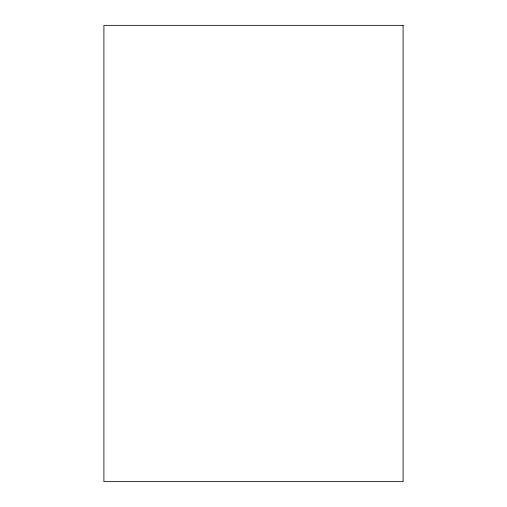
<?xml version="1.0" encoding="UTF-8"?>
<svg xmlns="http://www.w3.org/2000/svg" width="507" height="507" viewBox="0 0 507 507"><rect width="100%" height="100%" fill="white"/><g stroke="black" fill="none" stroke-linecap="round" stroke-linejoin="round"><path stroke-width="0.76" d="M403.097 25.35L103.903 25.35L103.903 481.65L403.097 481.65L403.097 25.35"/></g></svg>
